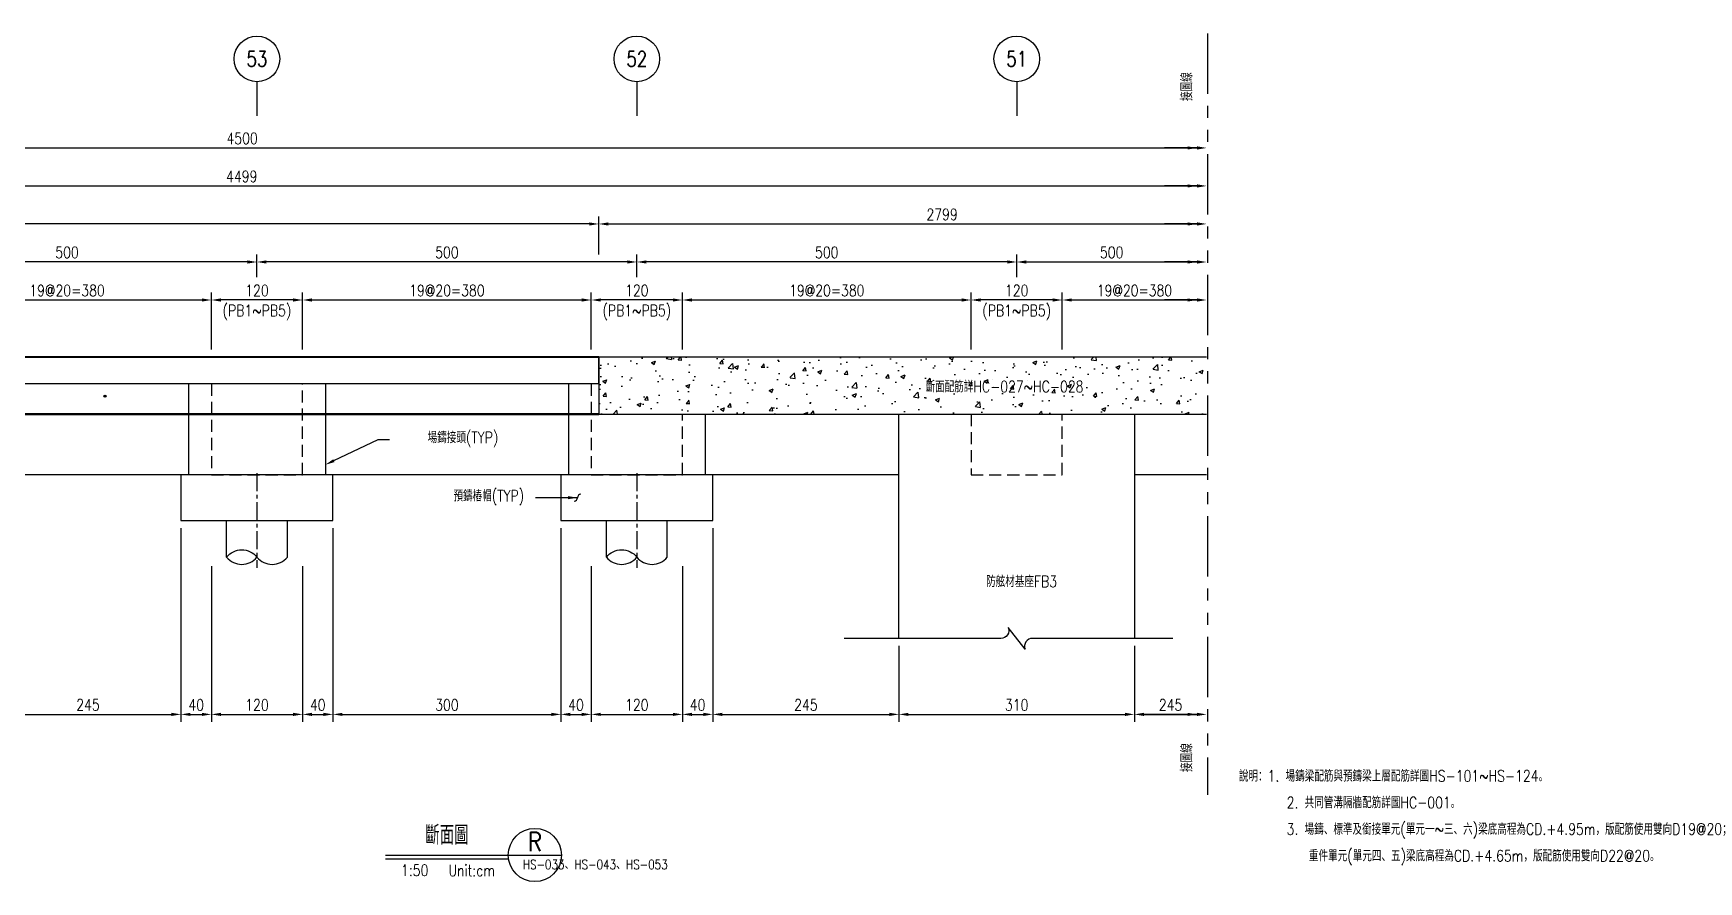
# Model space of a CAD drawing. Extents: x -791 to 13121, y -31587 to 2944.
# Drawn here: x 1371 to 3563, y -29922 to -28807 of the extents above; entities that cross this region are included whole.
import ezdxf
from ezdxf import colors
from ezdxf.entities.mleader import LeaderData, LeaderLine
from ezdxf.enums import TextEntityAlignment as Align
from ezdxf.math import Vec2, Vec3

# ---------------------------------------------------------------- set-up
doc = ezdxf.new("R2010")
doc.units = 0
doc.header["$LTSCALE"] = 0.05
for name, pattern in [('CENTER', [50.8, 31.75, -6.35, 6.35, -6.35]), ('DASHED', [19.05, 12.7, -6.35]), ('PHANTOM', [63.5, 31.75, -6.35, 6.35, -6.35, 6.35, -6.35])]:
    doc.linetypes.add(name, pattern=pattern)
doc.layers.get('0').update_dxf_attribs({"linetype": 'CONTINUOUS'})
doc.layers.get('Defpoints').update_dxf_attribs({"linetype": 'CONTINUOUS'})
for name, color, linetype in [('HB_0', 7, 'CONTINUOUS'), ('HB_DIM', 1, 'CONTINUOUS'), ('HB_ReBar', 3, 'CONTINUOUS'), ('HB_SYMBOLS', 7, 'CONTINUOUS'), ('HB_TXT_CTEXT', 2, 'CONTINUOUS'), ('底圖', 7, 'CONTINUOUS')]:
    doc.layers.add(name, color=color, linetype=linetype)
doc.styles.get("Standard").update_dxf_attribs({"font": 'ROMANS.shx', "width": 0.8, "bigfont": 'lchinap.shx'})
doc.dimstyles.new('50cm', dxfattribs={"dimscale": 5, "dimtxt": 3, "dimasz": 2.5, "dimexe": 2, "dimexo": 2, "dimgap": 1, "dimtad": 1, "dimdsep": 46, "dimtxsty": 'Standard', "dimcen": 0, "dimclrt": 2, "dimadec": 0, "dimazin": 0, "dimtfac": 1, "dimtix": 1, "dimtmove": 2, "dimatfit": 3, "dimfxl": 0, "dimtolj": 1, "dimtzin": 0, "dimarcsym": 0})

# ---------------------------------------------------------------- blocks, each defined once
blk = doc.blocks.new('說明')
at = {"layer": 'HB_0', "color": 2, "width": 0.8}
for s, p in [('說明：1. 場鑄梁配筋與預鑄梁上層配筋詳圖HS-101~HS-124。', (-838, 159.1)), ('2. 共同管溝隔牆配筋詳圖HC-001。', (-775.1, 124.1))]:
    blk.add_text(s, height=15, dxfattribs=at).set_placement(p, align=Align.MIDDLE_LEFT)
at = {"layer": 'HB_0', "color": 2, "linetype": 'Continuous', "width": 0.8}
for s, p in [('3. 場鑄、標準及銜接單元(單元一~三、六)梁底高程為CD.+4.95m，版配筋使用雙向D19@20；', (-775.1, 89.1)), ('重件單元(單元四、五)梁底高程為CD.+4.65m，版配筋使用雙向D22@20。', (-745.8, 54.1))]:
    blk.add_text(s, height=15, dxfattribs=at).set_placement(p, align=Align.MIDDLE_LEFT)
blk = doc.blocks.new('CA')
at = {"layer": 'HB_SYMBOLS', "color": 3, "linetype": 'Continuous'}
blk.add_line((0, 0), (14, 0), dxfattribs=at)
at = {"layer": 'HB_SYMBOLS', "color": 4, "linetype": 'Continuous'}
blk.add_circle((7, 0), 7, dxfattribs=at)
at = {"layer": 'HB_SYMBOLS', "color": 3, "linetype": 'Continuous', "width": 0.8}
blk.add_attdef('A', text='', height=5, dxfattribs=at).set_placement((7, 3.5), align=Align.MIDDLE)
at = {"layer": 'HB_SYMBOLS', "color": 1, "linetype": 'Continuous', "width": 0.8}
blk.add_attdef('HB2002', text='', height=2.5, dxfattribs=at).set_placement((7, -2.5), align=Align.MIDDLE)
blk = doc.blocks.new('*D1670')
at = {"layer": 'Defpoints', "color": 0}
for p in [(-1, 380), (-2501, 155), (-1, 155)]:
    blk.add_point(p, dxfattribs=at)
at = {"layer": 'HB_DIM', "color": 0, "lineweight": -2}
for p, q in [((-2501, 165), (-2501, 390)), ((-2488.5, 380), (-13.5, 380))]:
    blk.add_line(p, q, dxfattribs=at)
at = {"layer": 'HB_DIM', "color": 0}
for points in [[(-2488.5, 382.1), (-2488.5, 377.9), (-2501, 380)], [(-13.5, 382.1), (-13.5, 377.9), (-1, 380)]]:
    blk.add_solid(points, dxfattribs=at)
at = {"layer": 'HB_DIM', "color": 2, "insert": (-1271, 392.5), "char_height": 15, "attachment_point": 5}
blk.add_mtext('\\A1;4499', dxfattribs=at)
blk = doc.blocks.new('*D1671')
at = {"layer": 'Defpoints', "color": 0}
for p in [(-1, 430), (-2501, 155), (-1, 155)]:
    blk.add_point(p, dxfattribs=at)
at = {"layer": 'HB_DIM', "color": 0, "lineweight": -2}
for p, q in [((-2501, 165), (-2501, 440)), ((-2488.5, 430), (-13.5, 430))]:
    blk.add_line(p, q, dxfattribs=at)
at = {"layer": 'HB_DIM', "color": 0}
for points in [[(-2488.5, 432.1), (-2488.5, 427.9), (-2501, 430)], [(-13.5, 432.1), (-13.5, 427.9), (-1, 430)]]:
    blk.add_solid(points, dxfattribs=at)
at = {"layer": 'HB_DIM', "color": 2, "insert": (-1270.5, 442.5), "char_height": 15, "attachment_point": 5}
blk.add_mtext('\\A1;4500', dxfattribs=at)
blk = doc.blocks.new('gr_t')
at = {"layer": 'HB_SYMBOLS', "color": 4, "linetype": 'Continuous'}
blk.add_line((0, -6), (0, -15), dxfattribs=at)
blk.add_circle((0, 0), 6, dxfattribs=at)
at = {"layer": 'HB_SYMBOLS', "color": 4, "linetype": 'Continuous', "width": 0.8}
blk.add_attdef('A', text='', height=4.5, dxfattribs=at).set_placement((0, 0), align=Align.MIDDLE)
blk = doc.blocks.new('*D1672')
at = {"layer": 'Defpoints', "color": 0}
for p in [(-311, 230), (-691, 155), (-311, 155)]:
    blk.add_point(p, dxfattribs=at)
at = {"layer": 'HB_DIM', "color": 0, "lineweight": -2}
for p, q in [((-691, 165), (-691, 240)), ((-678.5, 230), (-323.5, 230)), ((-311, 165), (-311, 240))]:
    blk.add_line(p, q, dxfattribs=at)
at = {"layer": 'HB_DIM', "color": 0}
for points in [[(-678.5, 232.1), (-678.5, 227.9), (-691, 230)], [(-323.5, 232.1), (-323.5, 227.9), (-311, 230)]]:
    blk.add_solid(points, dxfattribs=at)
at = {"layer": 'HB_DIM', "color": 2, "insert": (-501, 242.5), "char_height": 15, "attachment_point": 5}
blk.add_mtext('\\A1;19@20=380', dxfattribs=at)
blk = doc.blocks.new('*D1673')
at = {"layer": 'Defpoints', "color": 0}
for p in [(-811, 230), (-1191, 155), (-811, 155)]:
    blk.add_point(p, dxfattribs=at)
at = {"layer": 'HB_DIM', "color": 0, "lineweight": -2}
for p, q in [((-1191, 165), (-1191, 240)), ((-1178.5, 230), (-823.5, 230)), ((-811, 165), (-811, 240))]:
    blk.add_line(p, q, dxfattribs=at)
at = {"layer": 'HB_DIM', "color": 0}
for points in [[(-1178.5, 232.1), (-1178.5, 227.9), (-1191, 230)], [(-823.5, 232.1), (-823.5, 227.9), (-811, 230)]]:
    blk.add_solid(points, dxfattribs=at)
at = {"layer": 'HB_DIM', "color": 2, "insert": (-1001, 242.5), "char_height": 15, "attachment_point": 5}
blk.add_mtext('\\A1;19@20=380', dxfattribs=at)
blk = doc.blocks.new('*D1674')
at = {"layer": 'Defpoints', "color": 0}
for p in [(-1311, 230), (-1691, 155), (-1311, 155)]:
    blk.add_point(p, dxfattribs=at)
at = {"layer": 'HB_DIM', "color": 0, "lineweight": -2}
for p, q in [((-1691, 165), (-1691, 240)), ((-1678.5, 230), (-1323.5, 230)), ((-1311, 165), (-1311, 240))]:
    blk.add_line(p, q, dxfattribs=at)
at = {"layer": 'HB_DIM', "color": 0}
for points in [[(-1678.5, 232.1), (-1678.5, 227.9), (-1691, 230)], [(-1323.5, 232.1), (-1323.5, 227.9), (-1311, 230)]]:
    blk.add_solid(points, dxfattribs=at)
at = {"layer": 'HB_DIM', "color": 2, "insert": (-1501, 242.5), "char_height": 15, "attachment_point": 5}
blk.add_mtext('\\A1;19@20=380', dxfattribs=at)
blk = doc.blocks.new('*D1641')
at = {"layer": 'Defpoints', "color": 0}
for p in [(-1, 230), (-1, 230), (-191, 155)]:
    blk.add_point(p, dxfattribs=at)
at = {"layer": 'HB_DIM', "color": 0, "lineweight": -2}
for p, q in [((-191, 165), (-191, 240)), ((-178.5, 230), (-13.5, 230))]:
    blk.add_line(p, q, dxfattribs=at)
at = {"layer": 'HB_DIM', "color": 0}
for points in [[(-178.5, 232.1), (-178.5, 227.9), (-191, 230)], [(-13.5, 232.1), (-13.5, 227.9), (-1, 230)]]:
    blk.add_solid(points, dxfattribs=at)
at = {"layer": 'HB_DIM', "color": 2, "insert": (-96, 242.5), "char_height": 15, "attachment_point": 5}
blk.add_mtext('\\A1;19@20=380', dxfattribs=at)
blk = doc.blocks.new('ReBarPoint')
at = {"layer": 'HB_0'}
h = blk.add_hatch(color=0, dxfattribs=at)
h.dxf.hatch_style = 1
edge = h.paths.add_edge_path()
edge.add_arc((0, 0), 1.5, 0, 360)
at = {"layer": 'HB_ReBar', "color": 0}
blk.add_circle((0, 0), 1.5, dxfattribs=at)
blk = doc.blocks.new('預鑄樁帽2x2')
at = {"layer": 'HB_0'}
blk.add_lwpolyline([(-100, 0), (100, 0), (100, 60), (-100, 60)], close=True, dxfattribs=at)
blk = doc.blocks.new('*D1642')
at = {"layer": 'Defpoints', "color": 0}
for p in [(-1, 330), (-801, 280), (-1, 105)]:
    blk.add_point(p, dxfattribs=at)
at = {"layer": 'HB_DIM', "color": 0, "lineweight": -2}
for p, q in [((-801, 290), (-801, 340)), ((-788.5, 330), (-13.5, 330))]:
    blk.add_line(p, q, dxfattribs=at)
at = {"layer": 'HB_DIM', "color": 0}
for points in [[(-788.5, 332.1), (-788.5, 327.9), (-801, 330)], [(-13.5, 332.1), (-13.5, 327.9), (-1, 330)]]:
    blk.add_solid(points, dxfattribs=at)
at = {"layer": 'HB_DIM', "color": 2, "insert": (-349.2, 342.5), "char_height": 15, "attachment_point": 5}
blk.add_mtext('\\A1;2799', dxfattribs=at)
blk = doc.blocks.new('*D1643')
at = {"layer": 'Defpoints', "color": 0}
for p in [(-2501, 330), (-2501, 280), (-801, 280)]:
    blk.add_point(p, dxfattribs=at)
at = {"layer": 'HB_DIM', "color": 0, "lineweight": -2}
for p, q in [((-2501, 290), (-2501, 340)), ((-813.5, 330), (-2488.5, 330)), ((-801, 290), (-801, 340))]:
    blk.add_line(p, q, dxfattribs=at)
at = {"layer": 'HB_DIM', "color": 0}
for points in [[(-2488.5, 332.1), (-2488.5, 327.9), (-2501, 330)], [(-813.5, 332.1), (-813.5, 327.9), (-801, 330)]]:
    blk.add_solid(points, dxfattribs=at)
at = {"layer": 'HB_DIM', "color": 2, "insert": (-1651, 342.5), "char_height": 15, "attachment_point": 5}
blk.add_mtext('\\A1;1700', dxfattribs=at)
blk = doc.blocks.new('*D1648')
at = {"layer": 'Defpoints', "color": 0}
for p in [(-1351, -60), (-1596, -215), (-1351, -315)]:
    blk.add_point(p, dxfattribs=at)
at = {"layer": 'HB_DIM', "color": 0, "lineweight": -2}
for p, q in [((-1351, -70), (-1351, -325)), ((-1596, -225), (-1596, -325)), ((-1583.5, -315), (-1363.5, -315))]:
    blk.add_line(p, q, dxfattribs=at)
at = {"layer": 'HB_DIM', "color": 0}
for points in [[(-1583.5, -312.9), (-1583.5, -317.1), (-1596, -315)], [(-1363.5, -312.9), (-1363.5, -317.1), (-1351, -315)]]:
    blk.add_solid(points, dxfattribs=at)
at = {"layer": 'HB_DIM', "color": 2, "insert": (-1473.5, -302.5), "char_height": 15, "attachment_point": 5}
blk.add_mtext('\\A1;245', dxfattribs=at)
blk = doc.blocks.new('*D1649')
at = {"layer": 'Defpoints', "color": 0}
for p in [(-1351, -60), (-1311, -110), (-1311, -315)]:
    blk.add_point(p, dxfattribs=at)
at = {"layer": 'HB_DIM', "color": 0, "lineweight": -2}
for p, q in [((-1351, -70), (-1351, -325)), ((-1311, -120), (-1311, -325)), ((-1338.5, -315), (-1323.5, -315))]:
    blk.add_line(p, q, dxfattribs=at)
at = {"layer": 'HB_DIM', "color": 0}
for points in [[(-1338.5, -312.9), (-1338.5, -317.1), (-1351, -315)], [(-1323.5, -312.9), (-1323.5, -317.1), (-1311, -315)]]:
    blk.add_solid(points, dxfattribs=at)
at = {"layer": 'HB_DIM', "color": 2, "insert": (-1331, -302.5), "char_height": 15, "attachment_point": 5}
blk.add_mtext('\\A1;40', dxfattribs=at)
blk = doc.blocks.new('*D1650')
at = {"layer": 'Defpoints', "color": 0}
for p in [(-1311, -110), (-1191, -110), (-1191, -315)]:
    blk.add_point(p, dxfattribs=at)
at = {"layer": 'HB_DIM', "color": 0, "lineweight": -2}
for p, q in [((-1311, -120), (-1311, -325)), ((-1191, -120), (-1191, -325)), ((-1298.5, -315), (-1203.5, -315))]:
    blk.add_line(p, q, dxfattribs=at)
at = {"layer": 'HB_DIM', "color": 0}
for points in [[(-1298.5, -312.9), (-1298.5, -317.1), (-1311, -315)], [(-1203.5, -312.9), (-1203.5, -317.1), (-1191, -315)]]:
    blk.add_solid(points, dxfattribs=at)
at = {"layer": 'HB_DIM', "color": 2, "insert": (-1251, -302.5), "char_height": 15, "attachment_point": 5}
blk.add_mtext('\\A1;120', dxfattribs=at)
blk = doc.blocks.new('*D1651')
at = {"layer": 'Defpoints', "color": 0}
for p in [(-1151, -60), (-1191, -110), (-1151, -315)]:
    blk.add_point(p, dxfattribs=at)
at = {"layer": 'HB_DIM', "color": 0, "lineweight": -2}
for p, q in [((-1151, -70), (-1151, -325)), ((-1191, -120), (-1191, -325)), ((-1178.5, -315), (-1163.5, -315))]:
    blk.add_line(p, q, dxfattribs=at)
at = {"layer": 'HB_DIM', "color": 0}
for points in [[(-1178.5, -312.9), (-1178.5, -317.1), (-1191, -315)], [(-1163.5, -312.9), (-1163.5, -317.1), (-1151, -315)]]:
    blk.add_solid(points, dxfattribs=at)
at = {"layer": 'HB_DIM', "color": 2, "insert": (-1171, -302.5), "char_height": 15, "attachment_point": 5}
blk.add_mtext('\\A1;40', dxfattribs=at)
blk = doc.blocks.new('*D1652')
at = {"layer": 'Defpoints', "color": 0}
for p in [(-1151, -60), (-851, -60), (-851, -315)]:
    blk.add_point(p, dxfattribs=at)
at = {"layer": 'HB_DIM', "color": 0, "lineweight": -2}
for p, q in [((-1151, -70), (-1151, -325)), ((-851, -70), (-851, -325)), ((-1138.5, -315), (-863.5, -315))]:
    blk.add_line(p, q, dxfattribs=at)
at = {"layer": 'HB_DIM', "color": 0}
for points in [[(-1138.5, -312.9), (-1138.5, -317.1), (-1151, -315)], [(-863.5, -312.9), (-863.5, -317.1), (-851, -315)]]:
    blk.add_solid(points, dxfattribs=at)
at = {"layer": 'HB_DIM', "color": 2, "insert": (-1001, -302.5), "char_height": 15, "attachment_point": 5}
blk.add_mtext('\\A1;300', dxfattribs=at)
blk = doc.blocks.new('*D1653')
at = {"layer": 'Defpoints', "color": 0}
for p in [(-851, -60), (-811, -110), (-811, -315)]:
    blk.add_point(p, dxfattribs=at)
at = {"layer": 'HB_DIM', "color": 0, "lineweight": -2}
for p, q in [((-851, -70), (-851, -325)), ((-811, -120), (-811, -325)), ((-838.5, -315), (-823.5, -315))]:
    blk.add_line(p, q, dxfattribs=at)
at = {"layer": 'HB_DIM', "color": 0}
for points in [[(-838.5, -312.9), (-838.5, -317.1), (-851, -315)], [(-823.5, -312.9), (-823.5, -317.1), (-811, -315)]]:
    blk.add_solid(points, dxfattribs=at)
at = {"layer": 'HB_DIM', "color": 2, "insert": (-831, -302.5), "char_height": 15, "attachment_point": 5}
blk.add_mtext('\\A1;40', dxfattribs=at)
blk = doc.blocks.new('*D1654')
at = {"layer": 'Defpoints', "color": 0}
for p in [(-811, -110), (-691, -110), (-691, -315)]:
    blk.add_point(p, dxfattribs=at)
at = {"layer": 'HB_DIM', "color": 0, "lineweight": -2}
for p, q in [((-811, -120), (-811, -325)), ((-691, -120), (-691, -325)), ((-798.5, -315), (-703.5, -315))]:
    blk.add_line(p, q, dxfattribs=at)
at = {"layer": 'HB_DIM', "color": 0}
for points in [[(-798.5, -312.9), (-798.5, -317.1), (-811, -315)], [(-703.5, -312.9), (-703.5, -317.1), (-691, -315)]]:
    blk.add_solid(points, dxfattribs=at)
at = {"layer": 'HB_DIM', "color": 2, "insert": (-751, -302.5), "char_height": 15, "attachment_point": 5}
blk.add_mtext('\\A1;120', dxfattribs=at)
blk = doc.blocks.new('*D1655')
at = {"layer": 'Defpoints', "color": 0}
for p in [(-651, -60), (-691, -110), (-651, -315)]:
    blk.add_point(p, dxfattribs=at)
at = {"layer": 'HB_DIM', "color": 0, "lineweight": -2}
for p, q in [((-651, -70), (-651, -325)), ((-691, -120), (-691, -325)), ((-678.5, -315), (-663.5, -315))]:
    blk.add_line(p, q, dxfattribs=at)
at = {"layer": 'HB_DIM', "color": 0}
for points in [[(-678.5, -312.9), (-678.5, -317.1), (-691, -315)], [(-663.5, -312.9), (-663.5, -317.1), (-651, -315)]]:
    blk.add_solid(points, dxfattribs=at)
at = {"layer": 'HB_DIM', "color": 2, "insert": (-671, -302.5), "char_height": 15, "attachment_point": 5}
blk.add_mtext('\\A1;40', dxfattribs=at)
blk = doc.blocks.new('*D1656')
at = {"layer": 'Defpoints', "color": 0}
for p in [(-651, -60), (-406, -215), (-406, -315)]:
    blk.add_point(p, dxfattribs=at)
at = {"layer": 'HB_DIM', "color": 0, "lineweight": -2}
for p, q in [((-651, -70), (-651, -325)), ((-406, -225), (-406, -325)), ((-638.5, -315), (-418.5, -315))]:
    blk.add_line(p, q, dxfattribs=at)
at = {"layer": 'HB_DIM', "color": 0}
for points in [[(-638.5, -312.9), (-638.5, -317.1), (-651, -315)], [(-418.5, -312.9), (-418.5, -317.1), (-406, -315)]]:
    blk.add_solid(points, dxfattribs=at)
at = {"layer": 'HB_DIM', "color": 2, "insert": (-528.5, -302.5), "char_height": 15, "attachment_point": 5}
blk.add_mtext('\\A1;245', dxfattribs=at)
blk = doc.blocks.new('*D1657')
at = {"layer": 'Defpoints', "color": 0}
for p in [(-406, -215), (-96, -215), (-96, -315)]:
    blk.add_point(p, dxfattribs=at)
at = {"layer": 'HB_DIM', "color": 0, "lineweight": -2}
for p, q in [((-406, -225), (-406, -325)), ((-96, -225), (-96, -325)), ((-393.5, -315), (-108.5, -315))]:
    blk.add_line(p, q, dxfattribs=at)
at = {"layer": 'HB_DIM', "color": 0}
for points in [[(-393.5, -312.9), (-393.5, -317.1), (-406, -315)], [(-108.5, -312.9), (-108.5, -317.1), (-96, -315)]]:
    blk.add_solid(points, dxfattribs=at)
at = {"layer": 'HB_DIM', "color": 2, "insert": (-251, -302.5), "char_height": 15, "attachment_point": 5}
blk.add_mtext('\\A1;310', dxfattribs=at)
blk = doc.blocks.new('*D1658')
at = {"layer": 'Defpoints', "color": 0}
for p in [(-96, -215), (-1, -215), (-1, -315)]:
    blk.add_point(p, dxfattribs=at)
at = {"layer": 'HB_DIM', "color": 0, "lineweight": -2}
for p, q in [((-96, -225), (-96, -325)), ((-83.5, -315), (-13.5, -315))]:
    blk.add_line(p, q, dxfattribs=at)
at = {"layer": 'HB_DIM', "color": 0}
for points in [[(-83.5, -312.9), (-83.5, -317.1), (-96, -315)], [(-13.5, -312.9), (-13.5, -317.1), (-1, -315)]]:
    blk.add_solid(points, dxfattribs=at)
at = {"layer": 'HB_DIM', "color": 2, "insert": (-48.5, -302.5), "char_height": 15, "attachment_point": 5}
blk.add_mtext('\\A1;245', dxfattribs=at)
blk = doc.blocks.new('*D1660')
at = {"layer": 'Defpoints', "color": 0}
for p in [(-751, 280), (-751, 250), (-251, 250)]:
    blk.add_point(p, dxfattribs=at)
at = {"layer": 'HB_DIM', "color": 0, "lineweight": -2}
for p, q in [((-751, 260), (-751, 290)), ((-251, 260), (-251, 290)), ((-263.5, 280), (-738.5, 280))]:
    blk.add_line(p, q, dxfattribs=at)
at = {"layer": 'HB_DIM', "color": 0}
for points in [[(-738.5, 282.1), (-738.5, 277.9), (-751, 280)], [(-263.5, 282.1), (-263.5, 277.9), (-251, 280)]]:
    blk.add_solid(points, dxfattribs=at)
at = {"layer": 'HB_DIM', "color": 2, "insert": (-501, 292.5), "char_height": 15, "attachment_point": 5}
blk.add_mtext('\\A1;500', dxfattribs=at)
blk = doc.blocks.new('*D1661')
at = {"layer": 'Defpoints', "color": 0}
for p in [(-1251, 280), (-1251, 250), (-751, 250)]:
    blk.add_point(p, dxfattribs=at)
at = {"layer": 'HB_DIM', "color": 0, "lineweight": -2}
for p, q in [((-1251, 260), (-1251, 290)), ((-751, 260), (-751, 290)), ((-763.5, 280), (-1238.5, 280))]:
    blk.add_line(p, q, dxfattribs=at)
at = {"layer": 'HB_DIM', "color": 0}
for points in [[(-1238.5, 282.1), (-1238.5, 277.9), (-1251, 280)], [(-763.5, 282.1), (-763.5, 277.9), (-751, 280)]]:
    blk.add_solid(points, dxfattribs=at)
at = {"layer": 'HB_DIM', "color": 2, "insert": (-1001, 292.5), "char_height": 15, "attachment_point": 5}
blk.add_mtext('\\A1;500', dxfattribs=at)
blk = doc.blocks.new('*D1662')
at = {"layer": 'Defpoints', "color": 0}
for p in [(-1751, 280), (-1751, 250), (-1251, 250)]:
    blk.add_point(p, dxfattribs=at)
at = {"layer": 'HB_DIM', "color": 0, "lineweight": -2}
for p, q in [((-1751, 260), (-1751, 290)), ((-1251, 260), (-1251, 290)), ((-1263.5, 280), (-1738.5, 280))]:
    blk.add_line(p, q, dxfattribs=at)
at = {"layer": 'HB_DIM', "color": 0}
for points in [[(-1738.5, 282.1), (-1738.5, 277.9), (-1751, 280)], [(-1263.5, 282.1), (-1263.5, 277.9), (-1251, 280)]]:
    blk.add_solid(points, dxfattribs=at)
at = {"layer": 'HB_DIM', "color": 2, "insert": (-1501, 292.5), "char_height": 15, "attachment_point": 5}
blk.add_mtext('\\A1;500', dxfattribs=at)
blk = doc.blocks.new('*D1664')
at = {"layer": 'Defpoints', "color": 0}
for p in [(-1, 280), (-1, 280), (-251, 250)]:
    blk.add_point(p, dxfattribs=at)
at = {"layer": 'HB_DIM', "color": 0, "lineweight": -2}
for p, q in [((-251, 260), (-251, 290)), ((-238.5, 280), (-13.5, 280))]:
    blk.add_line(p, q, dxfattribs=at)
at = {"layer": 'HB_DIM', "color": 0}
for points in [[(-238.5, 282.1), (-238.5, 277.9), (-251, 280)], [(-13.5, 282.1), (-13.5, 277.9), (-1, 280)]]:
    blk.add_solid(points, dxfattribs=at)
at = {"layer": 'HB_DIM', "color": 2, "insert": (-126, 292.5), "char_height": 15, "attachment_point": 5}
blk.add_mtext('\\A1;500', dxfattribs=at)
blk = doc.blocks.new('*D1667')
at = {"layer": 'Defpoints', "color": 0}
for p in [(-1311, 230), (-1311, 155), (-1191, 155)]:
    blk.add_point(p, dxfattribs=at)
at = {"layer": 'HB_DIM', "color": 0, "lineweight": -2}
for p, q in [((-1311, 165), (-1311, 240)), ((-1203.5, 230), (-1298.5, 230)), ((-1191, 165), (-1191, 240))]:
    blk.add_line(p, q, dxfattribs=at)
at = {"layer": 'HB_DIM', "color": 0}
for points in [[(-1298.5, 232.1), (-1298.5, 227.9), (-1311, 230)], [(-1203.5, 232.1), (-1203.5, 227.9), (-1191, 230)]]:
    blk.add_solid(points, dxfattribs=at)
at = {"layer": 'HB_DIM', "color": 2, "char_height": 15, "attachment_point": 5}
for s, insert in [('\\A1;120', (-1251, 242.5)), ('\\A1;(PB1~PB5)', (-1251, 213.6))]:
    blk.add_mtext(s, dxfattribs=dict(at, insert=insert))
blk = doc.blocks.new('*D1668')
at = {"layer": 'Defpoints', "color": 0}
for p in [(-811, 230), (-811, 155), (-691, 155)]:
    blk.add_point(p, dxfattribs=at)
at = {"layer": 'HB_DIM', "color": 0, "lineweight": -2}
for p, q in [((-811, 165), (-811, 240)), ((-703.5, 230), (-798.5, 230)), ((-691, 165), (-691, 240))]:
    blk.add_line(p, q, dxfattribs=at)
at = {"layer": 'HB_DIM', "color": 0}
for points in [[(-798.5, 232.1), (-798.5, 227.9), (-811, 230)], [(-703.5, 232.1), (-703.5, 227.9), (-691, 230)]]:
    blk.add_solid(points, dxfattribs=at)
at = {"layer": 'HB_DIM', "color": 2, "char_height": 15, "attachment_point": 5}
for s, insert in [('\\A1;120', (-751, 242.5)), ('\\A1;(PB1~PB5)', (-751, 213.6))]:
    blk.add_mtext(s, dxfattribs=dict(at, insert=insert))
blk = doc.blocks.new('*D1669')
at = {"layer": 'Defpoints', "color": 0}
for p in [(-311, 230), (-311, 155), (-191, 155)]:
    blk.add_point(p, dxfattribs=at)
at = {"layer": 'HB_DIM', "color": 0, "lineweight": -2}
for p, q in [((-311, 165), (-311, 240)), ((-203.5, 230), (-298.5, 230)), ((-191, 165), (-191, 240))]:
    blk.add_line(p, q, dxfattribs=at)
at = {"layer": 'HB_DIM', "color": 0}
for points in [[(-298.5, 232.1), (-298.5, 227.9), (-311, 230)], [(-203.5, 232.1), (-203.5, 227.9), (-191, 230)]]:
    blk.add_solid(points, dxfattribs=at)
at = {"layer": 'HB_DIM', "color": 2, "char_height": 15, "attachment_point": 5}
for s, insert in [('\\A1;120', (-251, 242.5)), ('\\A1;(PB1~PB5)', (-251, 213.6))]:
    blk.add_mtext(s, dxfattribs=dict(at, insert=insert))
blk = doc.blocks.new('80cm直樁')
at = {"layer": 'HB_0', "linetype": 'Continuous'}
for p, q in [((-40, -48.1), (-40, 0)), ((40, -48.1), (40, 0))]:
    blk.add_line(p, q, dxfattribs=at)
for points in [[(-40, -48.1, -0.48), (0, -48.1, 0.48), (40, -48.1, 0.48)], [(-40, -48.1, 0.48), (0, -48.1, 0.48)]]:
    blk.add_lwpolyline(points, format="xyb", dxfattribs=at)
at = {"layer": 'HB_DIM', "color": 1, "linetype": 'CENTER', "ltscale": 15}
blk.add_line((0, 62.2), (0, -62.2), dxfattribs=at)
blk = doc.blocks.new('斷面圖R左')
at = {"layer": 'HB_TXT_CTEXT'}
h = blk.add_hatch(dxfattribs=at)
h.set_pattern_fill('AR-CONC', color=1, scale=0.3)
h.set_pattern_definition([(50, (-1, 0), (54.6554, -4.7817), [5.715, -62.865]), (355, (-1, 0), (-10.573, 57.317), [4.572, -50.292]), (100.4514, (3.555, -0.4), (44.0824, 52.5353), [4.857, -53.427]), (46.184, (-1, 15.24), (81.3237, -12.6127), [8.5725, -94.2975]), (96.636, (5.78, 14.19), (71.221, 74.228), [7.2855, -80.141]), (351.184, (-1, 15.24), (71.221, 74.228), [6.858, -75.438]), (21, (6.62, 11.43), (45.4843, -30.6796), [5.715, -62.865]), (326, (6.62, 11.43), (18.5406, 55.2564), [4.572, -50.292]), (71.4514, (10.41, 8.873), (64.025, 24.577), [4.857, -53.427]), (37.5, (-1, 0), (0.9266, 25.3665), [0, -49.6824, 0, -51.054, 0, -50.4825]), (7.5, (-1, 0), (20.0459, 30.0542), [0, -29.1084, 0, -48.5394, 0, -19.2405]), (327.5, (-17.993, 0), (40.6772, -1.7186), [0, -19.05, 0, -59.436, 0, -78.867]), (317.5, (-25.613, 0), (44.4388, 7.628), [0, -24.765, 0, -39.4716, 0, -56.007])])
h.paths.add_polyline_path([(-1, 155), (-801, 155), (-801, 80), (-1, 80)])
h.paths.add_polyline_path([(-353.029, 100.433), (-181.141, 100.433), (-181.141, 132.777), (-353.029, 132.777)], flags=24)
at = {"layer": 'HB_0'}
for p, q in [((-1341, 120), (-1341, 0)), ((-1161, 120), (-1161, 0)), ((-841, 120), (-841, 0)), ((-661, 80), (-661, 0))]:
    blk.add_line(p, q, dxfattribs=at)
at = {"layer": 'HB_0', "color": 1, "linetype": 'DASHED', "ltscale": 30, "const_width": 3}
blk.add_lwpolyline([(-801, 155), (-2501, 155), (-2501, 80), (-801, 80)], dxfattribs=at)
at = {"layer": 'HB_0'}
blk.add_lwpolyline([(-801, 155), (-2501, 155), (-2501, 120), (-801, 120)], close=True, dxfattribs=at)
at = {"layer": 'HB_0', "color": 4}
blk.add_lwpolyline([(-1, 155), (-801, 155), (-801, 80), (-1, 80)], dxfattribs=at)
at = {"layer": 'HB_0', "color": 252, "linetype": 'DASHED', "ltscale": 25}
for points in [[(-1311, 120), (-1311, 0), (-1191, 0), (-1191, 120)], [(-811, 120), (-811, 0), (-691, 0), (-691, 80)], [(-311, 80), (-311, 0), (-191, 0), (-191, 80)]]:
    blk.add_lwpolyline(points, dxfattribs=at)
at = {"layer": 'HB_0'}
for points in [[(-406, -215), (-406, 80)], [(-96, 80), (-96, -215)], [(-406, 0), (-1596, 0)], [(-1, 0), (-96, 0)]]:
    blk.add_lwpolyline(points, dxfattribs=at)
at = {"layer": 'HB_DIM', "color": 4, "linetype": 'PHANTOM', "ltscale": 50}
blk.add_line((0, 580.713), (0, -420.713), dxfattribs=at)
at = {"layer": 'HB_DIM', "linetype": 'Continuous'}
blk.add_lwpolyline([(-45.538, -215), (-230.166, -215, 0.52947275), (-239.886, -229.302), (-262.114, -200.698, -0.53281519), (-271.834, -215), (-477.979, -215)], format="xyb", dxfattribs=at)
at = {"layer": 'HB_0'}
for name, p in [('預鑄樁帽2x2', (-1251, -60)), ('80cm直樁', (-1251, -60)), ('預鑄樁帽2x2', (-751, -60)), ('80cm直樁', (-751, -60))]:
    blk.add_blockref(name, p, dxfattribs=at)
at = {"layer": 'HB_ReBar', "color": 252}
blk.add_blockref('ReBarPoint', (-1451, 103.5), dxfattribs=at)
at = {"layer": '底圖'}
ref = blk.add_blockref('gr_t', (-1251, 547.059), dxfattribs=dict(at, xscale=5, yscale=5, zscale=5))
ref.add_attrib('A', '53', dxfattribs={"layer": 'HB_SYMBOLS', "color": 4, "linetype": 'Continuous', "height": 20, "width": 0.8}).set_placement((-1251, 547.059), align=Align.MIDDLE)
ref = blk.add_blockref('gr_t', (-751, 547.059), dxfattribs=dict(at, xscale=5, yscale=5, zscale=5))
ref.add_attrib('A', '52', dxfattribs={"layer": 'HB_SYMBOLS', "color": 4, "linetype": 'Continuous', "height": 20, "width": 0.8}).set_placement((-751, 547.059), align=Align.MIDDLE)
ref = blk.add_blockref('gr_t', (-251, 547.059), dxfattribs=dict(at, xscale=5, yscale=5, zscale=5))
ref.add_attrib('A', '51', dxfattribs={"layer": 'HB_SYMBOLS', "color": 4, "linetype": 'Continuous', "height": 20, "width": 0.8}).set_placement((-251, 547.059), align=Align.MIDDLE)
at = {"color": 2, "width": 0.8}
blk.add_text('斷面配筋詳HC-027~HC-028', height=15, dxfattribs=at).set_placement((-267.085, 116.136), align=Align.MIDDLE_CENTER)
at = {"layer": 'HB_0', "color": 2, "linetype": 'Continuous', "width": 0.8}
blk.add_text('防舷材基座FB3', height=15, dxfattribs=at).set_placement((-244.566, -139.27), align=Align.MIDDLE)
at = {"layer": 'HB_TXT_CTEXT', "linetype": 'Continuous', "width": 0.8}
for p in [(-28.038, 510.648, 0), (-28.038, -371.908, 0)]:
    blk.add_text('接圖線', height=15, rotation=90, dxfattribs=at).set_placement(p, align=Align.MIDDLE)
at = {"layer": 'HB_DIM'}
for base, p1, p2, text, picture, middle in [((-1, 430), (-2501, 155), (-1, 155), '4500', '*D1671', (-1270.52, 442.5)), ((-1, 380), (-2501, 155), (-1, 155), '4499', '*D1670', (-1271.02, 392.5)), ((-1, 330), (-801, 280), (-1, 105), '2799', '*D1642', (-349.155, 342.5))]:
    dim = blk.add_linear_dim(base=base, p1=p1, p2=p2, text=text, dimstyle='50cm', override={"dimse2": 1}, dxfattribs=at)
    dim.commit()
    dim.dimension.update_dxf_attribs({"geometry": picture, "text_midpoint": middle, "dimtype": 160})
for base, p1, p2, picture, middle in [((-2501, 330), (-801, 280), (-2501, 280), '*D1643', (-1651, 342.5)), ((-1751, 280), (-1251, 250), (-1751, 250), '*D1662', (-1501, 292.5)), ((-1251, 280), (-751, 250), (-1251, 250), '*D1661', (-1001, 292.5)), ((-751, 280), (-251, 250), (-751, 250), '*D1660', (-501, 292.5)), ((-1351, -315), (-1596, -215), (-1351, -60), '*D1648', (-1473.5, -302.5)), ((-1311, -315), (-1351, -60), (-1311, -110), '*D1649', (-1331, -302.5)), ((-1151, -315), (-1191, -110), (-1151, -60), '*D1651', (-1171, -302.5)), ((-851, -315), (-1151, -60), (-851, -60), '*D1652', (-1001, -302.5)), ((-811, -315), (-851, -60), (-811, -110), '*D1653', (-831, -302.5)), ((-651, -315), (-691, -110), (-651, -60), '*D1655', (-671, -302.5)), ((-406, -315), (-651, -60), (-406, -215), '*D1656', (-528.5, -302.5)), ((-1191, -315), (-1311, -110), (-1191, -110), '*D1650', (-1251, -302.5)), ((-691, -315), (-811, -110), (-691, -110), '*D1654', (-751, -302.5)), ((-96, -315), (-406, -215), (-96, -215), '*D1657', (-251, -302.5))]:
    dim = blk.add_linear_dim(base=base, p1=p1, p2=p2, dimstyle='50cm', dxfattribs=at)
    dim.commit()
    dim.dimension.update_dxf_attribs({"geometry": picture, "text_midpoint": middle})
for base, p1, p2, text, picture, middle in [((-1, 280), (-251, 250), (-1, 280), '500', '*D1664', (-126, 292.5)), ((-1311, 230), (-1691, 155), (-1311, 155), '19@20=<>', '*D1674', (-1501, 242.5)), ((-811, 230), (-1191, 155), (-811, 155), '19@20=<>', '*D1673', (-1001, 242.5)), ((-311, 230), (-691, 155), (-311, 155), '19@20=<>', '*D1672', (-501, 242.5)), ((-1, 230), (-191, 155), (-1, 230), '19@20=380', '*D1641', (-96, 242.5))]:
    dim = blk.add_linear_dim(base=base, p1=p1, p2=p2, text=text, dimstyle='50cm', dxfattribs=at)
    dim.commit()
    dim.dimension.update_dxf_attribs({"geometry": picture, "text_midpoint": middle})
for base, p1, p2, picture, middle in [((-1311, 230), (-1191, 155), (-1311, 155), '*D1667', (-1251, 230)), ((-811, 230), (-691, 155), (-811, 155), '*D1668', (-751, 230)), ((-311, 230), (-191, 155), (-311, 155), '*D1669', (-251, 230))]:
    dim = blk.add_linear_dim(base=base, p1=p1, p2=p2, angle=180, text='<>\\X(PB1~PB5)', dimstyle='50cm', dxfattribs=at)
    dim.commit()
    dim.dimension.update_dxf_attribs({"geometry": picture, "text_midpoint": middle})
dim = blk.add_linear_dim(base=(-1, -315), p1=(-96, -215), p2=(-1, -215), text='245', dimstyle='50cm', override={"dimse2": 1}, dxfattribs=at)
dim.commit()
dim.dimension.update_dxf_attribs({"geometry": '*D1658', "text_midpoint": (-48.5, -302.5)})
for points, override in [([(-13.486, 430), (-56.491, 430)], {"dimse2": 1}), ([(-13.486, 380), (-56.491, 380)], {"dimse2": 1}), ([(-13.486, 330), (-56.491, 330)], {"dimse2": 1}), ([(-13.439, 280), (-56.445, 280)], {"dimse2": 1}), ([(-13.486, 230), (-56.491, 230)], {"dimse2": 1}), ([(-829.183, -30), (-869.221, -30)], {"dimgap": 1, "dimtad": 0, "dimldrblk": 'Integral'}), ([(-13.5, -315), (-83.5, -315)], {"dimse2": 1})]:
    blk.add_leader(points, dimstyle='50cm', override=override, dxfattribs=at)
ml = blk.add_multileader_mtext('Standard', dxfattribs=at)
ml.set_content('場鑄接頭(TYP)', color=2)
ml.set_leader_properties(color=1)
ml.build(insert=Vec2(0, 0))
ml.multileader.update_dxf_attribs({"dogleg_length": 3, "arrow_head_size": 12.5, "scale": 5})
ctx = ml.context
ctx.base_point, ctx.scale, ctx.char_height, ctx.arrow_head_size, ctx.landing_gap_size, ctx.plane_origin = Vec3(-1076.643, 46.662), 5, 15, 12.5, 15, Vec3(-882.041, 81.679)
ctx.text_align_type = 2
notes = []
notes.append((ctx, [(0, (1, 1, 0), (-1091.643, 46.662), (1, 0), 15, [(0, [(-1161, 13.286)], 0, [])])]))
ctx.mtext.insert, ctx.mtext.alignment, ctx.mtext.flow_direction = Vec3(-933.25, 56.662), 3, 5
ml = blk.add_multileader_mtext('Standard', dxfattribs=at)
ml.set_content('預鑄樁帽(TYP)', color=2)
ml.set_leader_properties(color=1)
ml.build(insert=Vec2(0, 0))
ml.multileader.update_dxf_attribs({"dogleg_length": 3, "arrow_head_size": 12.5, "scale": 5})
ctx = ml.context
ctx.base_point, ctx.scale, ctx.char_height, ctx.arrow_head_size, ctx.landing_gap_size, ctx.plane_origin = Vec3(-1042.614, -30), 5, 15, 12.5, 15, Vec3(-807.974, -25)
ctx.text_align_type = 2
notes.append((ctx, [(1, (1, 1, 0), (-869.221, -30), (-1, 0), 15, [(0, [(-829.183, -30)], 0, [])])]))
ctx.mtext.insert, ctx.mtext.alignment, ctx.mtext.flow_direction = Vec3(-899.221, -20), 3, 5
for ctx, leaders in notes:
    for number, flags, end, landing, length, lines in leaders:
        leader = LeaderData()
        leader.index, (leader.has_last_leader_line, leader.has_dogleg_vector, leader.attachment_direction) = number, flags
        leader.last_leader_point, leader.dogleg_vector, leader.dogleg_length = Vec3(end), Vec3(landing), length
        for number, points, colour, breaks in lines:
            line = LeaderLine()
            line.index, line.vertices, line.color, line.breaks = number, Vec3.list(points), colors.encode_raw_color(colour), breaks
            leader.lines.append(line)
        ctx.leaders.append(leader)

msp = doc.modelspace()

# ---------------------------------------------------------------- linework, layer by layer
at = {"layer": 'HB_TXT_CTEXT', "color": 3, "linetype": 'Continuous'}
msp.add_line((1834.241, -29887.5), (1995.759, -29887.5), dxfattribs=at)
at = {"layer": 'HB_TXT_CTEXT', "color": 1, "linetype": 'Continuous'}
msp.add_line((1834.241, -29892.5), (1996.118, -29892.5), dxfattribs=at)

# ---------------------------------------------------------------- block references
at = {"layer": 'HB_0', "color": 4}
msp.add_blockref('斷面圖R左', (2916, -29387.5), dxfattribs=at)
at = {"layer": 'HB_0'}
msp.add_blockref('說明', (3795.455, -29942.5), dxfattribs=at)
at = {"layer": 'HB_TXT_CTEXT', "linetype": 'Continuous'}
ref = msp.add_blockref('CA', (1995.759, -29887.5), dxfattribs=dict(at, xscale=4.99999875465619, yscale=4.99999875465619, zscale=4.99999875465619))
ref.add_attrib('HB2002', 'HS-033、HS-043、HS-053', dxfattribs={"layer": 'HB_SYMBOLS', "color": 1, "linetype": 'Continuous', "height": 12.5, "width": 0.8}).set_placement((2110.296, -29900), align=Align.MIDDLE)
ref.add_attrib('A', 'R', dxfattribs={"layer": 'HB_SYMBOLS', "color": 3, "linetype": 'Continuous', "height": 25, "width": 0.8}).set_placement((2030.759, -29870), align=Align.MIDDLE)

# ---------------------------------------------------------------- texts
at = {"layer": 'HB_0', "color": 2, "linetype": 'Continuous', "width": 0.8}
for s, p in [('1:50', (1872.618, -29907.5)), ('Unit:cm', (1947.672, -29907.5))]:
    msp.add_text(s, height=15, dxfattribs=at).set_placement(p, align=Align.MIDDLE)
at = {"layer": 'HB_TXT_CTEXT', "color": 3, "linetype": 'Continuous', "width": 0.8}
msp.add_text('斷面圖', height=25.0001, dxfattribs=at).set_placement((1915, -29860), align=Align.MIDDLE)

doc.saveas('drawing.dxf')
